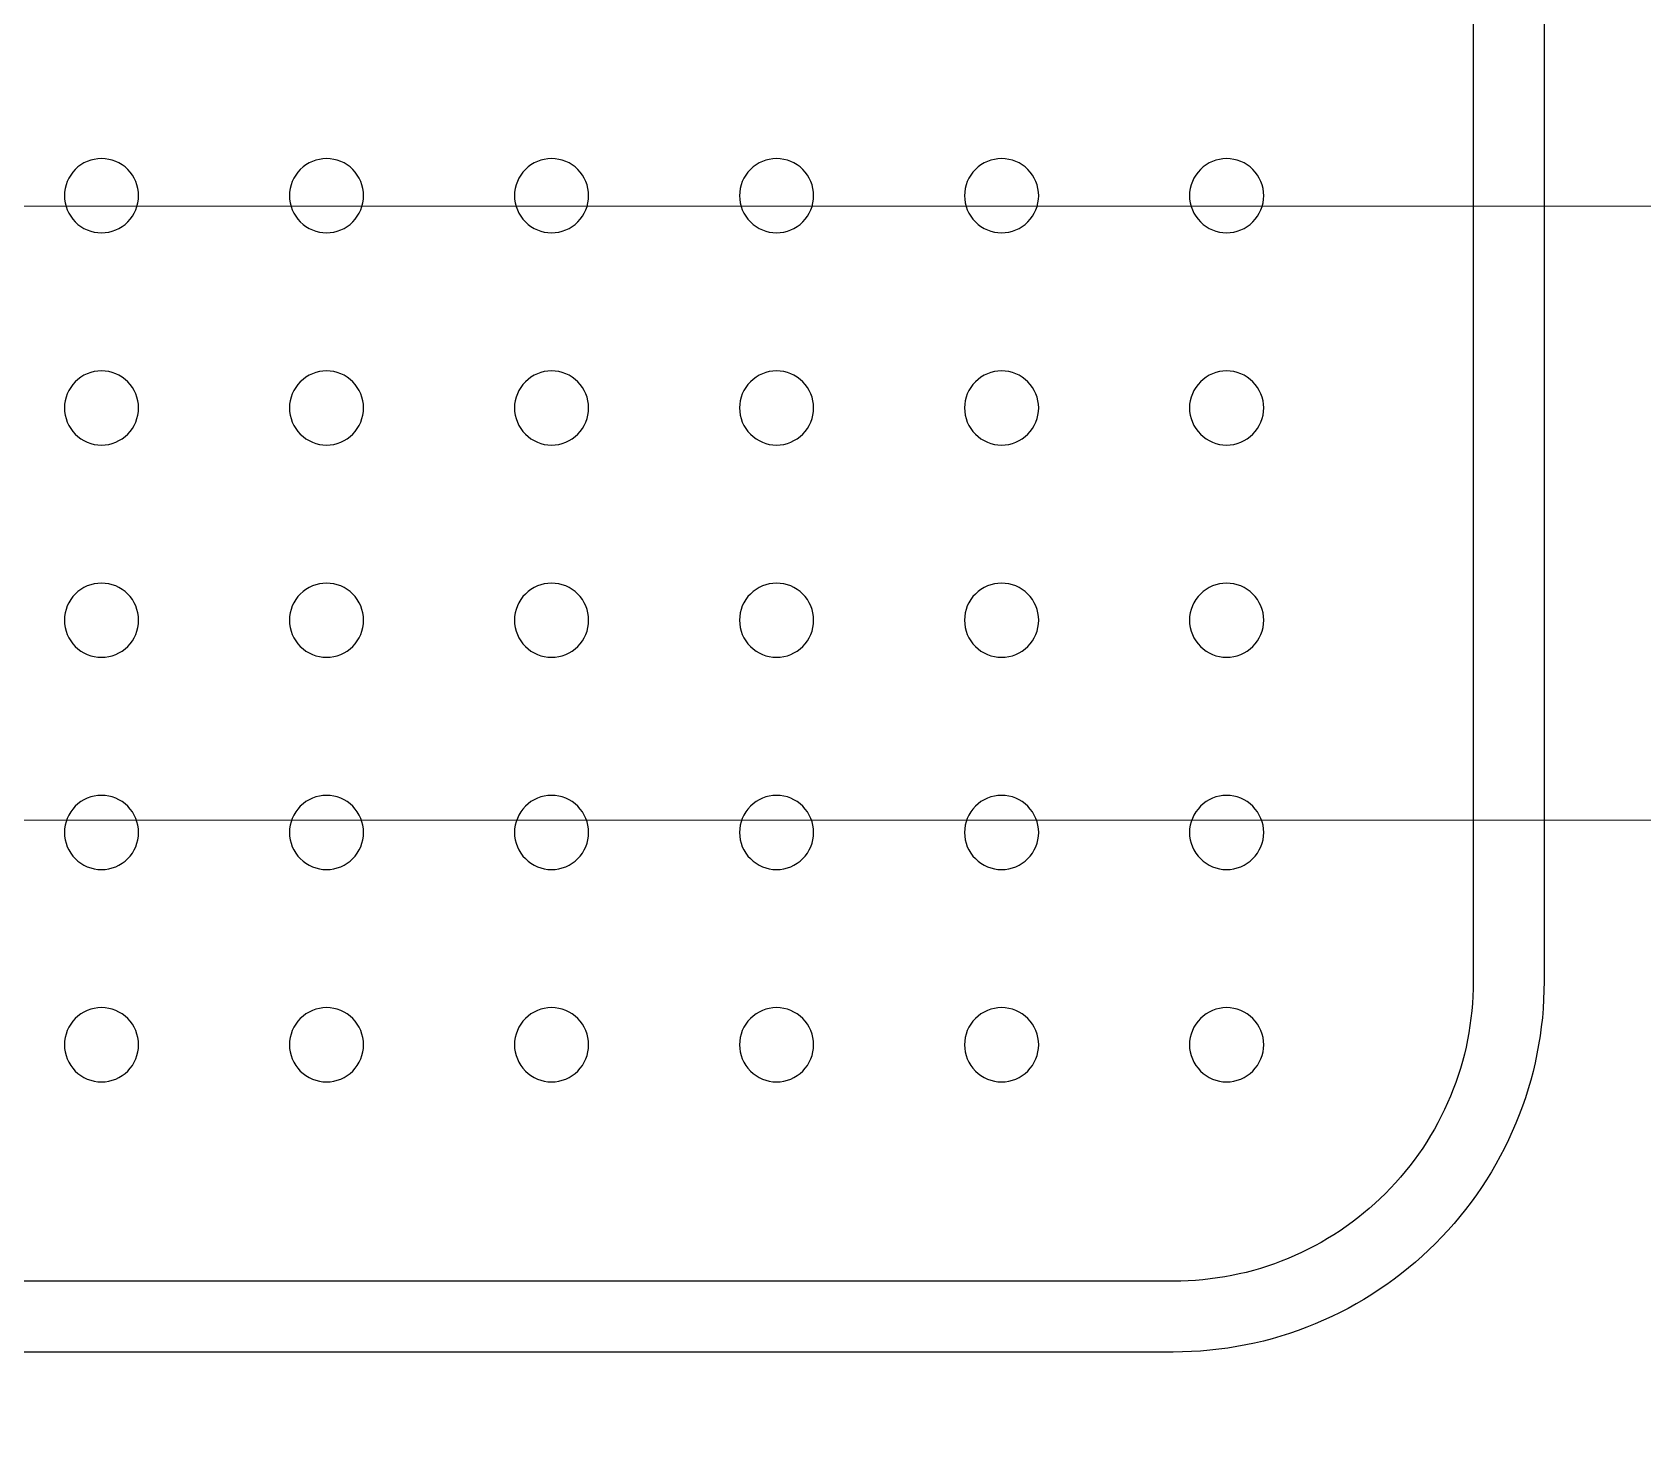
# Model space of a CAD drawing. Header units: millimetres. Extents: x -159872 to 386485, y -250577 to 158966.
# Drawn here: x 370581.6 to 370712.7, y 9947.6 to 10063.1 of the extents above; entities that cross this region are included whole.
import ezdxf

# ---------------------------------------------------------------- set-up
doc = ezdxf.new("R2010")
doc.units = ezdxf.units.MM
doc.layers.get('0').update_dxf_attribs({"lineweight": 25})
doc.layers.add('LDS-equipment-kitchen equipment', color=3, linetype='Continuous', lineweight=13)

# ---------------------------------------------------------------- blocks, each defined once
blk = doc.blocks.new('Group-324')
at = {"layer": 'LDS-equipment-kitchen equipment', "linetype": 'Continuous', "lineweight": 5, "extrusion": (0, 0, -1)}
blk.add_arc((-309675.71, 46653.2), 600.93, 192.83875, 259.24317, dxfattribs=at)
blk = doc.blocks.new('A$C41f9af21')
at = {"lineweight": 25, "transparency": 33554687}
for points in [[(483.2, 488.59, 0), (483.2, 395.22, 0)], [(488.96, 488.59, 0), (488.96, 395.22, 0)], [(458.78, 370.8, 0), (149.13, 370.8, 0)], [(458.78, 365.04, 0), (149.13, 365.04, 0)]]:
    blk.add_polyline3d(points, dxfattribs=at)
at = {"lineweight": 25}
for points in [[(368.51, 459.18, 0), (368.52, 458.89, 0), (368.57, 458.59, 0), (368.64, 458.31, 0), (368.74, 458.03, 0), (368.87, 457.76, 0), (369.02, 457.51, 0), (369.19, 457.27, 0), (369.39, 457.05, 0), (369.61, 456.85, 0), (369.85, 456.67, 0), (370.1, 456.52, 0), (370.37, 456.4, 0), (370.65, 456.3, 0), (370.94, 456.22, 0), (371.23, 456.18, 0), (371.53, 456.17, 0), (371.82, 456.18, 0), (372.12, 456.22, 0), (372.4, 456.3, 0), (372.68, 456.4, 0), (372.95, 456.52, 0), (373.2, 456.67, 0), (373.44, 456.85, 0), (373.66, 457.05, 0), (373.86, 457.27, 0), (374.04, 457.51, 0), (374.19, 457.76, 0), (374.31, 458.03, 0), (374.41, 458.31, 0), (374.49, 458.59, 0), (374.53, 458.89, 0), (374.54, 459.18, 0), (374.53, 459.48, 0), (374.49, 459.77, 0), (374.41, 460.06, 0), (374.31, 460.34, 0), (374.19, 460.61, 0), (374.04, 460.86, 0), (373.86, 461.1, 0), (373.66, 461.32, 0), (373.44, 461.52, 0), (373.2, 461.69, 0), (372.95, 461.85, 0), (372.68, 461.97, 0), (372.4, 462.07, 0), (372.12, 462.14, 0), (371.82, 462.19, 0), (371.53, 462.2, 0), (371.23, 462.19, 0), (370.94, 462.14, 0), (370.65, 462.07, 0), (370.37, 461.97, 0), (370.1, 461.85, 0), (369.85, 461.69, 0), (369.61, 461.52, 0), (369.39, 461.32, 0), (369.19, 461.1, 0), (369.02, 460.86, 0), (368.87, 460.61, 0), (368.74, 460.34, 0), (368.64, 460.06, 0), (368.57, 459.77, 0), (368.52, 459.48, 0), (368.51, 459.18, 0)], [(386.83, 459.18, 0), (386.84, 458.89, 0), (386.89, 458.59, 0), (386.96, 458.31, 0), (387.06, 458.03, 0), (387.18, 457.76, 0), (387.34, 457.51, 0), (387.51, 457.27, 0), (387.71, 457.05, 0), (387.93, 456.85, 0), (388.17, 456.67, 0), (388.42, 456.52, 0), (388.69, 456.4, 0), (388.97, 456.3, 0), (389.26, 456.22, 0), (389.55, 456.18, 0), (389.85, 456.17, 0), (390.14, 456.18, 0), (390.43, 456.22, 0), (390.72, 456.3, 0), (391, 456.4, 0), (391.27, 456.52, 0), (391.52, 456.67, 0), (391.76, 456.85, 0), (391.98, 457.05, 0), (392.18, 457.27, 0), (392.35, 457.51, 0), (392.51, 457.76, 0), (392.63, 458.03, 0), (392.73, 458.31, 0), (392.8, 458.59, 0), (392.85, 458.89, 0), (392.86, 459.18, 0), (392.85, 459.48, 0), (392.8, 459.77, 0), (392.73, 460.06, 0), (392.63, 460.34, 0), (392.51, 460.61, 0), (392.35, 460.86, 0), (392.18, 461.1, 0), (391.98, 461.32, 0), (391.76, 461.52, 0), (391.52, 461.69, 0), (391.27, 461.85, 0), (391, 461.97, 0), (390.72, 462.07, 0), (390.43, 462.14, 0), (390.14, 462.19, 0), (389.85, 462.2, 0), (389.55, 462.19, 0), (389.26, 462.14, 0), (388.97, 462.07, 0), (388.69, 461.97, 0), (388.42, 461.85, 0), (388.17, 461.69, 0), (387.93, 461.52, 0), (387.71, 461.32, 0), (387.51, 461.1, 0), (387.34, 460.86, 0), (387.18, 460.61, 0), (387.06, 460.34, 0), (386.96, 460.06, 0), (386.89, 459.77, 0), (386.84, 459.48, 0), (386.83, 459.18, 0)], [(405.15, 459.18, 0), (405.16, 458.89, 0), (405.2, 458.59, 0), (405.28, 458.31, 0), (405.38, 458.03, 0), (405.5, 457.76, 0), (405.65, 457.51, 0), (405.83, 457.27, 0), (406.03, 457.05, 0), (406.25, 456.85, 0), (406.49, 456.67, 0), (406.74, 456.52, 0), (407.01, 456.4, 0), (407.29, 456.3, 0), (407.57, 456.22, 0), (407.87, 456.18, 0), (408.16, 456.17, 0), (408.46, 456.18, 0), (408.75, 456.22, 0), (409.04, 456.3, 0), (409.32, 456.4, 0), (409.59, 456.52, 0), (409.84, 456.67, 0), (410.08, 456.85, 0), (410.3, 457.05, 0), (410.5, 457.27, 0), (410.67, 457.51, 0), (410.82, 457.76, 0), (410.95, 458.03, 0), (411.05, 458.31, 0), (411.12, 458.59, 0), (411.17, 458.89, 0), (411.18, 459.18, 0), (411.17, 459.48, 0), (411.12, 459.77, 0), (411.05, 460.06, 0), (410.95, 460.34, 0), (410.82, 460.61, 0), (410.67, 460.86, 0), (410.5, 461.1, 0), (410.3, 461.32, 0), (410.08, 461.52, 0), (409.84, 461.69, 0), (409.59, 461.85, 0), (409.32, 461.97, 0), (409.04, 462.07, 0), (408.75, 462.14, 0), (408.46, 462.19, 0), (408.16, 462.2, 0), (407.87, 462.19, 0), (407.57, 462.14, 0), (407.29, 462.07, 0), (407.01, 461.97, 0), (406.74, 461.85, 0), (406.49, 461.69, 0), (406.25, 461.52, 0), (406.03, 461.32, 0), (405.83, 461.1, 0), (405.65, 460.86, 0), (405.5, 460.61, 0), (405.38, 460.34, 0), (405.28, 460.06, 0), (405.2, 459.77, 0), (405.16, 459.48, 0), (405.15, 459.18, 0)], [(423.46, 459.18, 0), (423.48, 458.89, 0), (423.52, 458.59, 0), (423.59, 458.31, 0), (423.69, 458.03, 0), (423.82, 457.76, 0), (423.97, 457.51, 0), (424.15, 457.27, 0), (424.35, 457.05, 0), (424.57, 456.85, 0), (424.81, 456.67, 0), (425.06, 456.52, 0), (425.33, 456.4, 0), (425.61, 456.3, 0), (425.89, 456.22, 0), (426.19, 456.18, 0), (426.48, 456.17, 0), (426.78, 456.18, 0), (427.07, 456.22, 0), (427.36, 456.3, 0), (427.64, 456.4, 0), (427.9, 456.52, 0), (428.16, 456.67, 0), (428.4, 456.85, 0), (428.62, 457.05, 0), (428.81, 457.27, 0), (428.99, 457.51, 0), (429.14, 457.76, 0), (429.27, 458.03, 0), (429.37, 458.31, 0), (429.44, 458.59, 0), (429.48, 458.89, 0), (429.5, 459.18, 0), (429.48, 459.48, 0), (429.44, 459.77, 0), (429.37, 460.06, 0), (429.27, 460.34, 0), (429.14, 460.61, 0), (428.99, 460.86, 0), (428.81, 461.1, 0), (428.62, 461.32, 0), (428.4, 461.52, 0), (428.16, 461.69, 0), (427.9, 461.85, 0), (427.64, 461.97, 0), (427.36, 462.07, 0), (427.07, 462.14, 0), (426.78, 462.19, 0), (426.48, 462.2, 0), (426.19, 462.19, 0), (425.89, 462.14, 0), (425.61, 462.07, 0), (425.33, 461.97, 0), (425.06, 461.85, 0), (424.81, 461.69, 0), (424.57, 461.52, 0), (424.35, 461.32, 0), (424.15, 461.1, 0), (423.97, 460.86, 0), (423.82, 460.61, 0), (423.69, 460.34, 0), (423.59, 460.06, 0), (423.52, 459.77, 0), (423.48, 459.48, 0), (423.46, 459.18, 0)], [(441.78, 459.18, 0), (441.8, 458.89, 0), (441.84, 458.59, 0), (441.91, 458.31, 0), (442.01, 458.03, 0), (442.14, 457.76, 0), (442.29, 457.51, 0), (442.47, 457.27, 0), (442.67, 457.05, 0), (442.89, 456.85, 0), (443.12, 456.67, 0), (443.38, 456.52, 0), (443.64, 456.4, 0), (443.92, 456.3, 0), (444.21, 456.22, 0), (444.5, 456.18, 0), (444.8, 456.17, 0), (445.1, 456.18, 0), (445.39, 456.22, 0), (445.68, 456.3, 0), (445.95, 456.4, 0), (446.22, 456.52, 0), (446.48, 456.67, 0), (446.71, 456.85, 0), (446.93, 457.05, 0), (447.13, 457.27, 0), (447.31, 457.51, 0), (447.46, 457.76, 0), (447.59, 458.03, 0), (447.69, 458.31, 0), (447.76, 458.59, 0), (447.8, 458.89, 0), (447.82, 459.18, 0), (447.8, 459.48, 0), (447.76, 459.77, 0), (447.69, 460.06, 0), (447.59, 460.34, 0), (447.46, 460.61, 0), (447.31, 460.86, 0), (447.13, 461.1, 0), (446.93, 461.32, 0), (446.71, 461.52, 0), (446.48, 461.69, 0), (446.22, 461.85, 0), (445.95, 461.97, 0), (445.68, 462.07, 0), (445.39, 462.14, 0), (445.1, 462.19, 0), (444.8, 462.2, 0), (444.5, 462.19, 0), (444.21, 462.14, 0), (443.92, 462.07, 0), (443.64, 461.97, 0), (443.38, 461.85, 0), (443.12, 461.69, 0), (442.89, 461.52, 0), (442.67, 461.32, 0), (442.47, 461.1, 0), (442.29, 460.86, 0), (442.14, 460.61, 0), (442.01, 460.34, 0), (441.91, 460.06, 0), (441.84, 459.77, 0), (441.8, 459.48, 0), (441.78, 459.18, 0)], [(460.1, 459.18, 0), (460.11, 458.89, 0), (460.16, 458.59, 0), (460.23, 458.31, 0), (460.33, 458.03, 0), (460.46, 457.76, 0), (460.61, 457.51, 0), (460.79, 457.27, 0), (460.98, 457.05, 0), (461.2, 456.85, 0), (461.44, 456.67, 0), (461.7, 456.52, 0), (461.96, 456.4, 0), (462.24, 456.3, 0), (462.53, 456.22, 0), (462.82, 456.18, 0), (463.12, 456.17, 0), (463.41, 456.18, 0), (463.71, 456.22, 0), (463.99, 456.3, 0), (464.27, 456.4, 0), (464.54, 456.52, 0), (464.79, 456.67, 0), (465.03, 456.85, 0), (465.25, 457.05, 0), (465.45, 457.27, 0), (465.63, 457.51, 0), (465.78, 457.76, 0), (465.91, 458.03, 0), (466.01, 458.31, 0), (466.08, 458.59, 0), (466.12, 458.89, 0), (466.14, 459.18, 0), (466.12, 459.48, 0), (466.08, 459.77, 0), (466.01, 460.06, 0), (465.91, 460.34, 0), (465.78, 460.61, 0), (465.63, 460.86, 0), (465.45, 461.1, 0), (465.25, 461.32, 0), (465.03, 461.52, 0), (464.79, 461.69, 0), (464.54, 461.85, 0), (464.27, 461.97, 0), (463.99, 462.07, 0), (463.71, 462.14, 0), (463.41, 462.19, 0), (463.12, 462.2, 0), (462.82, 462.19, 0), (462.53, 462.14, 0), (462.24, 462.07, 0), (461.96, 461.97, 0), (461.7, 461.85, 0), (461.44, 461.69, 0), (461.2, 461.52, 0), (460.98, 461.32, 0), (460.79, 461.1, 0), (460.61, 460.86, 0), (460.46, 460.61, 0), (460.33, 460.34, 0), (460.23, 460.06, 0), (460.16, 459.77, 0), (460.11, 459.48, 0), (460.1, 459.18, 0)], [(368.51, 441.9, 0), (368.52, 441.61, 0), (368.57, 441.31, 0), (368.64, 441.03, 0), (368.74, 440.75, 0), (368.87, 440.48, 0), (369.02, 440.23, 0), (369.19, 439.99, 0), (369.39, 439.77, 0), (369.61, 439.57, 0), (369.85, 439.39, 0), (370.1, 439.24, 0), (370.37, 439.11, 0), (370.65, 439.01, 0), (370.94, 438.94, 0), (371.23, 438.9, 0), (371.53, 438.88, 0), (371.82, 438.9, 0), (372.12, 438.94, 0), (372.4, 439.01, 0), (372.68, 439.11, 0), (372.95, 439.24, 0), (373.2, 439.39, 0), (373.44, 439.57, 0), (373.66, 439.77, 0), (373.86, 439.99, 0), (374.04, 440.23, 0), (374.19, 440.48, 0), (374.31, 440.75, 0), (374.41, 441.03, 0), (374.49, 441.31, 0), (374.53, 441.61, 0), (374.54, 441.9, 0), (374.53, 442.2, 0), (374.49, 442.49, 0), (374.41, 442.78, 0), (374.31, 443.06, 0), (374.19, 443.32, 0), (374.04, 443.58, 0), (373.86, 443.82, 0), (373.66, 444.04, 0), (373.44, 444.23, 0), (373.2, 444.41, 0), (372.95, 444.56, 0), (372.68, 444.69, 0), (372.4, 444.79, 0), (372.12, 444.86, 0), (371.82, 444.91, 0), (371.53, 444.92, 0), (371.23, 444.91, 0), (370.94, 444.86, 0), (370.65, 444.79, 0), (370.37, 444.69, 0), (370.1, 444.56, 0), (369.85, 444.41, 0), (369.61, 444.23, 0), (369.39, 444.04, 0), (369.19, 443.82, 0), (369.02, 443.58, 0), (368.87, 443.32, 0), (368.74, 443.06, 0), (368.64, 442.78, 0), (368.57, 442.49, 0), (368.52, 442.2, 0), (368.51, 441.9, 0)], [(386.83, 441.9, 0), (386.84, 441.61, 0), (386.89, 441.31, 0), (386.96, 441.03, 0), (387.06, 440.75, 0), (387.18, 440.48, 0), (387.34, 440.23, 0), (387.51, 439.99, 0), (387.71, 439.77, 0), (387.93, 439.57, 0), (388.17, 439.39, 0), (388.42, 439.24, 0), (388.69, 439.11, 0), (388.97, 439.01, 0), (389.26, 438.94, 0), (389.55, 438.9, 0), (389.85, 438.88, 0), (390.14, 438.9, 0), (390.43, 438.94, 0), (390.72, 439.01, 0), (391, 439.11, 0), (391.27, 439.24, 0), (391.52, 439.39, 0), (391.76, 439.57, 0), (391.98, 439.77, 0), (392.18, 439.99, 0), (392.35, 440.23, 0), (392.51, 440.48, 0), (392.63, 440.75, 0), (392.73, 441.03, 0), (392.8, 441.31, 0), (392.85, 441.61, 0), (392.86, 441.9, 0), (392.85, 442.2, 0), (392.8, 442.49, 0), (392.73, 442.78, 0), (392.63, 443.06, 0), (392.51, 443.32, 0), (392.35, 443.58, 0), (392.18, 443.82, 0), (391.98, 444.04, 0), (391.76, 444.23, 0), (391.52, 444.41, 0), (391.27, 444.56, 0), (391, 444.69, 0), (390.72, 444.79, 0), (390.43, 444.86, 0), (390.14, 444.91, 0), (389.85, 444.92, 0), (389.55, 444.91, 0), (389.26, 444.86, 0), (388.97, 444.79, 0), (388.69, 444.69, 0), (388.42, 444.56, 0), (388.17, 444.41, 0), (387.93, 444.23, 0), (387.71, 444.04, 0), (387.51, 443.82, 0), (387.34, 443.58, 0), (387.18, 443.32, 0), (387.06, 443.06, 0), (386.96, 442.78, 0), (386.89, 442.49, 0), (386.84, 442.2, 0), (386.83, 441.9, 0)], [(405.15, 441.9, 0), (405.16, 441.61, 0), (405.2, 441.31, 0), (405.28, 441.03, 0), (405.38, 440.75, 0), (405.5, 440.48, 0), (405.65, 440.23, 0), (405.83, 439.99, 0), (406.03, 439.77, 0), (406.25, 439.57, 0), (406.49, 439.39, 0), (406.74, 439.24, 0), (407.01, 439.11, 0), (407.29, 439.01, 0), (407.57, 438.94, 0), (407.87, 438.9, 0), (408.16, 438.88, 0), (408.46, 438.9, 0), (408.75, 438.94, 0), (409.04, 439.01, 0), (409.32, 439.11, 0), (409.59, 439.24, 0), (409.84, 439.39, 0), (410.08, 439.57, 0), (410.3, 439.77, 0), (410.5, 439.99, 0), (410.67, 440.23, 0), (410.82, 440.48, 0), (410.95, 440.75, 0), (411.05, 441.03, 0), (411.12, 441.31, 0), (411.17, 441.61, 0), (411.18, 441.9, 0), (411.17, 442.2, 0), (411.12, 442.49, 0), (411.05, 442.78, 0), (410.95, 443.06, 0), (410.82, 443.32, 0), (410.67, 443.58, 0), (410.5, 443.82, 0), (410.3, 444.04, 0), (410.08, 444.23, 0), (409.84, 444.41, 0), (409.59, 444.56, 0), (409.32, 444.69, 0), (409.04, 444.79, 0), (408.75, 444.86, 0), (408.46, 444.91, 0), (408.16, 444.92, 0), (407.87, 444.91, 0), (407.57, 444.86, 0), (407.29, 444.79, 0), (407.01, 444.69, 0), (406.74, 444.56, 0), (406.49, 444.41, 0), (406.25, 444.23, 0), (406.03, 444.04, 0), (405.83, 443.82, 0), (405.65, 443.58, 0), (405.5, 443.32, 0), (405.38, 443.06, 0), (405.28, 442.78, 0), (405.2, 442.49, 0), (405.16, 442.2, 0), (405.15, 441.9, 0)], [(423.46, 441.9, 0), (423.48, 441.61, 0), (423.52, 441.31, 0), (423.59, 441.03, 0), (423.69, 440.75, 0), (423.82, 440.48, 0), (423.97, 440.23, 0), (424.15, 439.99, 0), (424.35, 439.77, 0), (424.57, 439.57, 0), (424.81, 439.39, 0), (425.06, 439.24, 0), (425.33, 439.11, 0), (425.61, 439.01, 0), (425.89, 438.94, 0), (426.19, 438.9, 0), (426.48, 438.88, 0), (426.78, 438.9, 0), (427.07, 438.94, 0), (427.36, 439.01, 0), (427.64, 439.11, 0), (427.9, 439.24, 0), (428.16, 439.39, 0), (428.4, 439.57, 0), (428.62, 439.77, 0), (428.81, 439.99, 0), (428.99, 440.23, 0), (429.14, 440.48, 0), (429.27, 440.75, 0), (429.37, 441.03, 0), (429.44, 441.31, 0), (429.48, 441.61, 0), (429.5, 441.9, 0), (429.48, 442.2, 0), (429.44, 442.49, 0), (429.37, 442.78, 0), (429.27, 443.06, 0), (429.14, 443.32, 0), (428.99, 443.58, 0), (428.81, 443.82, 0), (428.62, 444.04, 0), (428.4, 444.23, 0), (428.16, 444.41, 0), (427.9, 444.56, 0), (427.64, 444.69, 0), (427.36, 444.79, 0), (427.07, 444.86, 0), (426.78, 444.91, 0), (426.48, 444.92, 0), (426.19, 444.91, 0), (425.89, 444.86, 0), (425.61, 444.79, 0), (425.33, 444.69, 0), (425.06, 444.56, 0), (424.81, 444.41, 0), (424.57, 444.23, 0), (424.35, 444.04, 0), (424.15, 443.82, 0), (423.97, 443.58, 0), (423.82, 443.32, 0), (423.69, 443.06, 0), (423.59, 442.78, 0), (423.52, 442.49, 0), (423.48, 442.2, 0), (423.46, 441.9, 0)], [(441.78, 441.9, 0), (441.8, 441.61, 0), (441.84, 441.31, 0), (441.91, 441.03, 0), (442.01, 440.75, 0), (442.14, 440.48, 0), (442.29, 440.23, 0), (442.47, 439.99, 0), (442.67, 439.77, 0), (442.89, 439.57, 0), (443.12, 439.39, 0), (443.38, 439.24, 0), (443.64, 439.11, 0), (443.92, 439.01, 0), (444.21, 438.94, 0), (444.5, 438.9, 0), (444.8, 438.88, 0), (445.1, 438.9, 0), (445.39, 438.94, 0), (445.68, 439.01, 0), (445.95, 439.11, 0), (446.22, 439.24, 0), (446.48, 439.39, 0), (446.71, 439.57, 0), (446.93, 439.77, 0), (447.13, 439.99, 0), (447.31, 440.23, 0), (447.46, 440.48, 0), (447.59, 440.75, 0), (447.69, 441.03, 0), (447.76, 441.31, 0), (447.8, 441.61, 0), (447.82, 441.9, 0), (447.8, 442.2, 0), (447.76, 442.49, 0), (447.69, 442.78, 0), (447.59, 443.06, 0), (447.46, 443.32, 0), (447.31, 443.58, 0), (447.13, 443.82, 0), (446.93, 444.04, 0), (446.71, 444.23, 0), (446.48, 444.41, 0), (446.22, 444.56, 0), (445.95, 444.69, 0), (445.68, 444.79, 0), (445.39, 444.86, 0), (445.1, 444.91, 0), (444.8, 444.92, 0), (444.5, 444.91, 0), (444.21, 444.86, 0), (443.92, 444.79, 0), (443.64, 444.69, 0), (443.38, 444.56, 0), (443.12, 444.41, 0), (442.89, 444.23, 0), (442.67, 444.04, 0), (442.47, 443.82, 0), (442.29, 443.58, 0), (442.14, 443.32, 0), (442.01, 443.06, 0), (441.91, 442.78, 0), (441.84, 442.49, 0), (441.8, 442.2, 0), (441.78, 441.9, 0)], [(460.1, 441.9, 0), (460.11, 441.61, 0), (460.16, 441.31, 0), (460.23, 441.03, 0), (460.33, 440.75, 0), (460.46, 440.48, 0), (460.61, 440.23, 0), (460.79, 439.99, 0), (460.98, 439.77, 0), (461.2, 439.57, 0), (461.44, 439.39, 0), (461.7, 439.24, 0), (461.96, 439.11, 0), (462.24, 439.01, 0), (462.53, 438.94, 0), (462.82, 438.9, 0), (463.12, 438.88, 0), (463.41, 438.9, 0), (463.71, 438.94, 0), (463.99, 439.01, 0), (464.27, 439.11, 0), (464.54, 439.24, 0), (464.79, 439.39, 0), (465.03, 439.57, 0), (465.25, 439.77, 0), (465.45, 439.99, 0), (465.63, 440.23, 0), (465.78, 440.48, 0), (465.91, 440.75, 0), (466.01, 441.03, 0), (466.08, 441.31, 0), (466.12, 441.61, 0), (466.14, 441.9, 0), (466.12, 442.2, 0), (466.08, 442.49, 0), (466.01, 442.78, 0), (465.91, 443.06, 0), (465.78, 443.32, 0), (465.63, 443.58, 0), (465.45, 443.82, 0), (465.25, 444.04, 0), (465.03, 444.23, 0), (464.79, 444.41, 0), (464.54, 444.56, 0), (464.27, 444.69, 0), (463.99, 444.79, 0), (463.71, 444.86, 0), (463.41, 444.91, 0), (463.12, 444.92, 0), (462.82, 444.91, 0), (462.53, 444.86, 0), (462.24, 444.79, 0), (461.96, 444.69, 0), (461.7, 444.56, 0), (461.44, 444.41, 0), (461.2, 444.23, 0), (460.98, 444.04, 0), (460.79, 443.82, 0), (460.61, 443.58, 0), (460.46, 443.32, 0), (460.33, 443.06, 0), (460.23, 442.78, 0), (460.16, 442.49, 0), (460.11, 442.2, 0), (460.1, 441.9, 0)], [(368.51, 424.62, 0), (368.52, 424.32, 0), (368.57, 424.03, 0), (368.64, 423.74, 0), (368.74, 423.47, 0), (368.87, 423.2, 0), (369.02, 422.94, 0), (369.19, 422.71, 0), (369.39, 422.49, 0), (369.61, 422.29, 0), (369.85, 422.11, 0), (370.1, 421.96, 0), (370.37, 421.83, 0), (370.65, 421.73, 0), (370.94, 421.66, 0), (371.23, 421.62, 0), (371.53, 421.6, 0), (371.82, 421.62, 0), (372.12, 421.66, 0), (372.4, 421.73, 0), (372.68, 421.83, 0), (372.95, 421.96, 0), (373.2, 422.11, 0), (373.44, 422.29, 0), (373.66, 422.49, 0), (373.86, 422.71, 0), (374.04, 422.94, 0), (374.19, 423.2, 0), (374.31, 423.47, 0), (374.41, 423.74, 0), (374.49, 424.03, 0), (374.53, 424.32, 0), (374.54, 424.62, 0), (374.53, 424.92, 0), (374.49, 425.21, 0), (374.41, 425.5, 0), (374.31, 425.78, 0), (374.19, 426.04, 0), (374.04, 426.3, 0), (373.86, 426.54, 0), (373.66, 426.75, 0), (373.44, 426.95, 0), (373.2, 427.13, 0), (372.95, 427.28, 0), (372.68, 427.41, 0), (372.4, 427.51, 0), (372.12, 427.58, 0), (371.82, 427.62, 0), (371.53, 427.64, 0), (371.23, 427.62, 0), (370.94, 427.58, 0), (370.65, 427.51, 0), (370.37, 427.41, 0), (370.1, 427.28, 0), (369.85, 427.13, 0), (369.61, 426.95, 0), (369.39, 426.75, 0), (369.19, 426.54, 0), (369.02, 426.3, 0), (368.87, 426.04, 0), (368.74, 425.78, 0), (368.64, 425.5, 0), (368.57, 425.21, 0), (368.52, 424.92, 0), (368.51, 424.62, 0)], [(386.83, 424.62, 0), (386.84, 424.32, 0), (386.89, 424.03, 0), (386.96, 423.74, 0), (387.06, 423.47, 0), (387.18, 423.2, 0), (387.34, 422.94, 0), (387.51, 422.71, 0), (387.71, 422.49, 0), (387.93, 422.29, 0), (388.17, 422.11, 0), (388.42, 421.96, 0), (388.69, 421.83, 0), (388.97, 421.73, 0), (389.26, 421.66, 0), (389.55, 421.62, 0), (389.85, 421.6, 0), (390.14, 421.62, 0), (390.43, 421.66, 0), (390.72, 421.73, 0), (391, 421.83, 0), (391.27, 421.96, 0), (391.52, 422.11, 0), (391.76, 422.29, 0), (391.98, 422.49, 0), (392.18, 422.71, 0), (392.35, 422.94, 0), (392.51, 423.2, 0), (392.63, 423.47, 0), (392.73, 423.74, 0), (392.8, 424.03, 0), (392.85, 424.32, 0), (392.86, 424.62, 0), (392.85, 424.92, 0), (392.8, 425.21, 0), (392.73, 425.5, 0), (392.63, 425.78, 0), (392.51, 426.04, 0), (392.35, 426.3, 0), (392.18, 426.54, 0), (391.98, 426.75, 0), (391.76, 426.95, 0), (391.52, 427.13, 0), (391.27, 427.28, 0), (391, 427.41, 0), (390.72, 427.51, 0), (390.43, 427.58, 0), (390.14, 427.62, 0), (389.85, 427.64, 0), (389.55, 427.62, 0), (389.26, 427.58, 0), (388.97, 427.51, 0), (388.69, 427.41, 0), (388.42, 427.28, 0), (388.17, 427.13, 0), (387.93, 426.95, 0), (387.71, 426.75, 0), (387.51, 426.54, 0), (387.34, 426.3, 0), (387.18, 426.04, 0), (387.06, 425.78, 0), (386.96, 425.5, 0), (386.89, 425.21, 0), (386.84, 424.92, 0), (386.83, 424.62, 0)], [(405.15, 424.62, 0), (405.16, 424.32, 0), (405.2, 424.03, 0), (405.28, 423.74, 0), (405.38, 423.47, 0), (405.5, 423.2, 0), (405.65, 422.94, 0), (405.83, 422.71, 0), (406.03, 422.49, 0), (406.25, 422.29, 0), (406.49, 422.11, 0), (406.74, 421.96, 0), (407.01, 421.83, 0), (407.29, 421.73, 0), (407.57, 421.66, 0), (407.87, 421.62, 0), (408.16, 421.6, 0), (408.46, 421.62, 0), (408.75, 421.66, 0), (409.04, 421.73, 0), (409.32, 421.83, 0), (409.59, 421.96, 0), (409.84, 422.11, 0), (410.08, 422.29, 0), (410.3, 422.49, 0), (410.5, 422.71, 0), (410.67, 422.94, 0), (410.82, 423.2, 0), (410.95, 423.47, 0), (411.05, 423.74, 0), (411.12, 424.03, 0), (411.17, 424.32, 0), (411.18, 424.62, 0), (411.17, 424.92, 0), (411.12, 425.21, 0), (411.05, 425.5, 0), (410.95, 425.78, 0), (410.82, 426.04, 0), (410.67, 426.3, 0), (410.5, 426.54, 0), (410.3, 426.75, 0), (410.08, 426.95, 0), (409.84, 427.13, 0), (409.59, 427.28, 0), (409.32, 427.41, 0), (409.04, 427.51, 0), (408.75, 427.58, 0), (408.46, 427.62, 0), (408.16, 427.64, 0), (407.87, 427.62, 0), (407.57, 427.58, 0), (407.29, 427.51, 0), (407.01, 427.41, 0), (406.74, 427.28, 0), (406.49, 427.13, 0), (406.25, 426.95, 0), (406.03, 426.75, 0), (405.83, 426.54, 0), (405.65, 426.3, 0), (405.5, 426.04, 0), (405.38, 425.78, 0), (405.28, 425.5, 0), (405.2, 425.21, 0), (405.16, 424.92, 0), (405.15, 424.62, 0)], [(423.46, 424.62, 0), (423.48, 424.32, 0), (423.52, 424.03, 0), (423.59, 423.74, 0), (423.69, 423.47, 0), (423.82, 423.2, 0), (423.97, 422.94, 0), (424.15, 422.71, 0), (424.35, 422.49, 0), (424.57, 422.29, 0), (424.81, 422.11, 0), (425.06, 421.96, 0), (425.33, 421.83, 0), (425.61, 421.73, 0), (425.89, 421.66, 0), (426.19, 421.62, 0), (426.48, 421.6, 0), (426.78, 421.62, 0), (427.07, 421.66, 0), (427.36, 421.73, 0), (427.64, 421.83, 0), (427.9, 421.96, 0), (428.16, 422.11, 0), (428.4, 422.29, 0), (428.62, 422.49, 0), (428.81, 422.71, 0), (428.99, 422.94, 0), (429.14, 423.2, 0), (429.27, 423.47, 0), (429.37, 423.74, 0), (429.44, 424.03, 0), (429.48, 424.32, 0), (429.5, 424.62, 0), (429.48, 424.92, 0), (429.44, 425.21, 0), (429.37, 425.5, 0), (429.27, 425.78, 0), (429.14, 426.04, 0), (428.99, 426.3, 0), (428.81, 426.54, 0), (428.62, 426.75, 0), (428.4, 426.95, 0), (428.16, 427.13, 0), (427.9, 427.28, 0), (427.64, 427.41, 0), (427.36, 427.51, 0), (427.07, 427.58, 0), (426.78, 427.62, 0), (426.48, 427.64, 0), (426.19, 427.62, 0), (425.89, 427.58, 0), (425.61, 427.51, 0), (425.33, 427.41, 0), (425.06, 427.28, 0), (424.81, 427.13, 0), (424.57, 426.95, 0), (424.35, 426.75, 0), (424.15, 426.54, 0), (423.97, 426.3, 0), (423.82, 426.04, 0), (423.69, 425.78, 0), (423.59, 425.5, 0), (423.52, 425.21, 0), (423.48, 424.92, 0), (423.46, 424.62, 0)], [(441.78, 424.62, 0), (441.8, 424.32, 0), (441.84, 424.03, 0), (441.91, 423.74, 0), (442.01, 423.47, 0), (442.14, 423.2, 0), (442.29, 422.94, 0), (442.47, 422.71, 0), (442.67, 422.49, 0), (442.89, 422.29, 0), (443.12, 422.11, 0), (443.38, 421.96, 0), (443.64, 421.83, 0), (443.92, 421.73, 0), (444.21, 421.66, 0), (444.5, 421.62, 0), (444.8, 421.6, 0), (445.1, 421.62, 0), (445.39, 421.66, 0), (445.68, 421.73, 0), (445.95, 421.83, 0), (446.22, 421.96, 0), (446.48, 422.11, 0), (446.71, 422.29, 0), (446.93, 422.49, 0), (447.13, 422.71, 0), (447.31, 422.94, 0), (447.46, 423.2, 0), (447.59, 423.47, 0), (447.69, 423.74, 0), (447.76, 424.03, 0), (447.8, 424.32, 0), (447.82, 424.62, 0), (447.8, 424.92, 0), (447.76, 425.21, 0), (447.69, 425.5, 0), (447.59, 425.78, 0), (447.46, 426.04, 0), (447.31, 426.3, 0), (447.13, 426.54, 0), (446.93, 426.75, 0), (446.71, 426.95, 0), (446.48, 427.13, 0), (446.22, 427.28, 0), (445.95, 427.41, 0), (445.68, 427.51, 0), (445.39, 427.58, 0), (445.1, 427.62, 0), (444.8, 427.64, 0), (444.5, 427.62, 0), (444.21, 427.58, 0), (443.92, 427.51, 0), (443.64, 427.41, 0), (443.38, 427.28, 0), (443.12, 427.13, 0), (442.89, 426.95, 0), (442.67, 426.75, 0), (442.47, 426.54, 0), (442.29, 426.3, 0), (442.14, 426.04, 0), (442.01, 425.78, 0), (441.91, 425.5, 0), (441.84, 425.21, 0), (441.8, 424.92, 0), (441.78, 424.62, 0)], [(460.1, 424.62, 0), (460.11, 424.32, 0), (460.16, 424.03, 0), (460.23, 423.74, 0), (460.33, 423.47, 0), (460.46, 423.2, 0), (460.61, 422.94, 0), (460.79, 422.71, 0), (460.98, 422.49, 0), (461.2, 422.29, 0), (461.44, 422.11, 0), (461.7, 421.96, 0), (461.96, 421.83, 0), (462.24, 421.73, 0), (462.53, 421.66, 0), (462.82, 421.62, 0), (463.12, 421.6, 0), (463.41, 421.62, 0), (463.71, 421.66, 0), (463.99, 421.73, 0), (464.27, 421.83, 0), (464.54, 421.96, 0), (464.79, 422.11, 0), (465.03, 422.29, 0), (465.25, 422.49, 0), (465.45, 422.71, 0), (465.63, 422.94, 0), (465.78, 423.2, 0), (465.91, 423.47, 0), (466.01, 423.74, 0), (466.08, 424.03, 0), (466.12, 424.32, 0), (466.14, 424.62, 0), (466.12, 424.92, 0), (466.08, 425.21, 0), (466.01, 425.5, 0), (465.91, 425.78, 0), (465.78, 426.04, 0), (465.63, 426.3, 0), (465.45, 426.54, 0), (465.25, 426.75, 0), (465.03, 426.95, 0), (464.79, 427.13, 0), (464.54, 427.28, 0), (464.27, 427.41, 0), (463.99, 427.51, 0), (463.71, 427.58, 0), (463.41, 427.62, 0), (463.12, 427.64, 0), (462.82, 427.62, 0), (462.53, 427.58, 0), (462.24, 427.51, 0), (461.96, 427.41, 0), (461.7, 427.28, 0), (461.44, 427.13, 0), (461.2, 426.95, 0), (460.98, 426.75, 0), (460.79, 426.54, 0), (460.61, 426.3, 0), (460.46, 426.04, 0), (460.33, 425.78, 0), (460.23, 425.5, 0), (460.16, 425.21, 0), (460.11, 424.92, 0), (460.1, 424.62, 0)], [(368.51, 407.34, 0), (368.52, 407.04, 0), (368.57, 406.75, 0), (368.64, 406.46, 0), (368.74, 406.18, 0), (368.87, 405.92, 0), (369.02, 405.66, 0), (369.19, 405.42, 0), (369.39, 405.21, 0), (369.61, 405.01, 0), (369.85, 404.83, 0), (370.1, 404.68, 0), (370.37, 404.55, 0), (370.65, 404.45, 0), (370.94, 404.38, 0), (371.23, 404.34, 0), (371.53, 404.32, 0), (371.82, 404.34, 0), (372.12, 404.38, 0), (372.4, 404.45, 0), (372.68, 404.55, 0), (372.95, 404.68, 0), (373.2, 404.83, 0), (373.44, 405.01, 0), (373.66, 405.21, 0), (373.86, 405.42, 0), (374.04, 405.66, 0), (374.19, 405.92, 0), (374.31, 406.18, 0), (374.41, 406.46, 0), (374.49, 406.75, 0), (374.53, 407.04, 0), (374.54, 407.34, 0), (374.53, 407.64, 0), (374.49, 407.93, 0), (374.41, 408.22, 0), (374.31, 408.49, 0), (374.19, 408.76, 0), (374.04, 409.02, 0), (373.86, 409.25, 0), (373.66, 409.47, 0), (373.44, 409.67, 0), (373.2, 409.85, 0), (372.95, 410, 0), (372.68, 410.13, 0), (372.4, 410.23, 0), (372.12, 410.3, 0), (371.82, 410.34, 0), (371.53, 410.36, 0), (371.23, 410.34, 0), (370.94, 410.3, 0), (370.65, 410.23, 0), (370.37, 410.13, 0), (370.1, 410, 0), (369.85, 409.85, 0), (369.61, 409.67, 0), (369.39, 409.47, 0), (369.19, 409.25, 0), (369.02, 409.02, 0), (368.87, 408.76, 0), (368.74, 408.49, 0), (368.64, 408.22, 0), (368.57, 407.93, 0), (368.52, 407.64, 0), (368.51, 407.34, 0)], [(386.83, 407.34, 0), (386.84, 407.04, 0), (386.89, 406.75, 0), (386.96, 406.46, 0), (387.06, 406.18, 0), (387.18, 405.92, 0), (387.34, 405.66, 0), (387.51, 405.42, 0), (387.71, 405.21, 0), (387.93, 405.01, 0), (388.17, 404.83, 0), (388.42, 404.68, 0), (388.69, 404.55, 0), (388.97, 404.45, 0), (389.26, 404.38, 0), (389.55, 404.34, 0), (389.85, 404.32, 0), (390.14, 404.34, 0), (390.43, 404.38, 0), (390.72, 404.45, 0), (391, 404.55, 0), (391.27, 404.68, 0), (391.52, 404.83, 0), (391.76, 405.01, 0), (391.98, 405.21, 0), (392.18, 405.42, 0), (392.35, 405.66, 0), (392.51, 405.92, 0), (392.63, 406.18, 0), (392.73, 406.46, 0), (392.8, 406.75, 0), (392.85, 407.04, 0), (392.86, 407.34, 0), (392.85, 407.64, 0), (392.8, 407.93, 0), (392.73, 408.22, 0), (392.63, 408.49, 0), (392.51, 408.76, 0), (392.35, 409.02, 0), (392.18, 409.25, 0), (391.98, 409.47, 0), (391.76, 409.67, 0), (391.52, 409.85, 0), (391.27, 410, 0), (391, 410.13, 0), (390.72, 410.23, 0), (390.43, 410.3, 0), (390.14, 410.34, 0), (389.85, 410.36, 0), (389.55, 410.34, 0), (389.26, 410.3, 0), (388.97, 410.23, 0), (388.69, 410.13, 0), (388.42, 410, 0), (388.17, 409.85, 0), (387.93, 409.67, 0), (387.71, 409.47, 0), (387.51, 409.25, 0), (387.34, 409.02, 0), (387.18, 408.76, 0), (387.06, 408.49, 0), (386.96, 408.22, 0), (386.89, 407.93, 0), (386.84, 407.64, 0), (386.83, 407.34, 0)], [(405.15, 407.34, 0), (405.16, 407.04, 0), (405.2, 406.75, 0), (405.28, 406.46, 0), (405.38, 406.18, 0), (405.5, 405.92, 0), (405.65, 405.66, 0), (405.83, 405.42, 0), (406.03, 405.21, 0), (406.25, 405.01, 0), (406.49, 404.83, 0), (406.74, 404.68, 0), (407.01, 404.55, 0), (407.29, 404.45, 0), (407.57, 404.38, 0), (407.87, 404.34, 0), (408.16, 404.32, 0), (408.46, 404.34, 0), (408.75, 404.38, 0), (409.04, 404.45, 0), (409.32, 404.55, 0), (409.59, 404.68, 0), (409.84, 404.83, 0), (410.08, 405.01, 0), (410.3, 405.21, 0), (410.5, 405.42, 0), (410.67, 405.66, 0), (410.82, 405.92, 0), (410.95, 406.18, 0), (411.05, 406.46, 0), (411.12, 406.75, 0), (411.17, 407.04, 0), (411.18, 407.34, 0), (411.17, 407.64, 0), (411.12, 407.93, 0), (411.05, 408.22, 0), (410.95, 408.49, 0), (410.82, 408.76, 0), (410.67, 409.02, 0), (410.5, 409.25, 0), (410.3, 409.47, 0), (410.08, 409.67, 0), (409.84, 409.85, 0), (409.59, 410, 0), (409.32, 410.13, 0), (409.04, 410.23, 0), (408.75, 410.3, 0), (408.46, 410.34, 0), (408.16, 410.36, 0), (407.87, 410.34, 0), (407.57, 410.3, 0), (407.29, 410.23, 0), (407.01, 410.13, 0), (406.74, 410, 0), (406.49, 409.85, 0), (406.25, 409.67, 0), (406.03, 409.47, 0), (405.83, 409.25, 0), (405.65, 409.02, 0), (405.5, 408.76, 0), (405.38, 408.49, 0), (405.28, 408.22, 0), (405.2, 407.93, 0), (405.16, 407.64, 0), (405.15, 407.34, 0)], [(423.46, 407.34, 0), (423.48, 407.04, 0), (423.52, 406.75, 0), (423.59, 406.46, 0), (423.69, 406.18, 0), (423.82, 405.92, 0), (423.97, 405.66, 0), (424.15, 405.42, 0), (424.35, 405.21, 0), (424.57, 405.01, 0), (424.81, 404.83, 0), (425.06, 404.68, 0), (425.33, 404.55, 0), (425.61, 404.45, 0), (425.89, 404.38, 0), (426.19, 404.34, 0), (426.48, 404.32, 0), (426.78, 404.34, 0), (427.07, 404.38, 0), (427.36, 404.45, 0), (427.64, 404.55, 0), (427.9, 404.68, 0), (428.16, 404.83, 0), (428.4, 405.01, 0), (428.62, 405.21, 0), (428.81, 405.42, 0), (428.99, 405.66, 0), (429.14, 405.92, 0), (429.27, 406.18, 0), (429.37, 406.46, 0), (429.44, 406.75, 0), (429.48, 407.04, 0), (429.5, 407.34, 0), (429.48, 407.64, 0), (429.44, 407.93, 0), (429.37, 408.22, 0), (429.27, 408.49, 0), (429.14, 408.76, 0), (428.99, 409.02, 0), (428.81, 409.25, 0), (428.62, 409.47, 0), (428.4, 409.67, 0), (428.16, 409.85, 0), (427.9, 410, 0), (427.64, 410.13, 0), (427.36, 410.23, 0), (427.07, 410.3, 0), (426.78, 410.34, 0), (426.48, 410.36, 0), (426.19, 410.34, 0), (425.89, 410.3, 0), (425.61, 410.23, 0), (425.33, 410.13, 0), (425.06, 410, 0), (424.81, 409.85, 0), (424.57, 409.67, 0), (424.35, 409.47, 0), (424.15, 409.25, 0), (423.97, 409.02, 0), (423.82, 408.76, 0), (423.69, 408.49, 0), (423.59, 408.22, 0), (423.52, 407.93, 0), (423.48, 407.64, 0), (423.46, 407.34, 0)], [(441.78, 407.34, 0), (441.8, 407.04, 0), (441.84, 406.75, 0), (441.91, 406.46, 0), (442.01, 406.18, 0), (442.14, 405.92, 0), (442.29, 405.66, 0), (442.47, 405.42, 0), (442.67, 405.21, 0), (442.89, 405.01, 0), (443.12, 404.83, 0), (443.38, 404.68, 0), (443.64, 404.55, 0), (443.92, 404.45, 0), (444.21, 404.38, 0), (444.5, 404.34, 0), (444.8, 404.32, 0), (445.1, 404.34, 0), (445.39, 404.38, 0), (445.68, 404.45, 0), (445.95, 404.55, 0), (446.22, 404.68, 0), (446.48, 404.83, 0), (446.71, 405.01, 0), (446.93, 405.21, 0), (447.13, 405.42, 0), (447.31, 405.66, 0), (447.46, 405.92, 0), (447.59, 406.18, 0), (447.69, 406.46, 0), (447.76, 406.75, 0), (447.8, 407.04, 0), (447.82, 407.34, 0), (447.8, 407.64, 0), (447.76, 407.93, 0), (447.69, 408.22, 0), (447.59, 408.49, 0), (447.46, 408.76, 0), (447.31, 409.02, 0), (447.13, 409.25, 0), (446.93, 409.47, 0), (446.71, 409.67, 0), (446.48, 409.85, 0), (446.22, 410, 0), (445.95, 410.13, 0), (445.68, 410.23, 0), (445.39, 410.3, 0), (445.1, 410.34, 0), (444.8, 410.36, 0), (444.5, 410.34, 0), (444.21, 410.3, 0), (443.92, 410.23, 0), (443.64, 410.13, 0), (443.38, 410, 0), (443.12, 409.85, 0), (442.89, 409.67, 0), (442.67, 409.47, 0), (442.47, 409.25, 0), (442.29, 409.02, 0), (442.14, 408.76, 0), (442.01, 408.49, 0), (441.91, 408.22, 0), (441.84, 407.93, 0), (441.8, 407.64, 0), (441.78, 407.34, 0)], [(460.1, 407.34, 0), (460.11, 407.04, 0), (460.16, 406.75, 0), (460.23, 406.46, 0), (460.33, 406.18, 0), (460.46, 405.92, 0), (460.61, 405.66, 0), (460.79, 405.42, 0), (460.98, 405.21, 0), (461.2, 405.01, 0), (461.44, 404.83, 0), (461.7, 404.68, 0), (461.96, 404.55, 0), (462.24, 404.45, 0), (462.53, 404.38, 0), (462.82, 404.34, 0), (463.12, 404.32, 0), (463.41, 404.34, 0), (463.71, 404.38, 0), (463.99, 404.45, 0), (464.27, 404.55, 0), (464.54, 404.68, 0), (464.79, 404.83, 0), (465.03, 405.01, 0), (465.25, 405.21, 0), (465.45, 405.42, 0), (465.63, 405.66, 0), (465.78, 405.92, 0), (465.91, 406.18, 0), (466.01, 406.46, 0), (466.08, 406.75, 0), (466.12, 407.04, 0), (466.14, 407.34, 0), (466.12, 407.64, 0), (466.08, 407.93, 0), (466.01, 408.22, 0), (465.91, 408.49, 0), (465.78, 408.76, 0), (465.63, 409.02, 0), (465.45, 409.25, 0), (465.25, 409.47, 0), (465.03, 409.67, 0), (464.79, 409.85, 0), (464.54, 410, 0), (464.27, 410.13, 0), (463.99, 410.23, 0), (463.71, 410.3, 0), (463.41, 410.34, 0), (463.12, 410.36, 0), (462.82, 410.34, 0), (462.53, 410.3, 0), (462.24, 410.23, 0), (461.96, 410.13, 0), (461.7, 410, 0), (461.44, 409.85, 0), (461.2, 409.67, 0), (460.98, 409.47, 0), (460.79, 409.25, 0), (460.61, 409.02, 0), (460.46, 408.76, 0), (460.33, 408.49, 0), (460.23, 408.22, 0), (460.16, 407.93, 0), (460.11, 407.64, 0), (460.1, 407.34, 0)], [(488.96, 395.22, 0), (488.95, 394.48, 0), (488.92, 393.74, 0), (488.88, 393, 0), (488.82, 392.26, 0), (488.73, 391.52, 0), (488.63, 390.79, 0), (488.52, 390.06, 0), (488.38, 389.33, 0), (488.23, 388.6, 0), (488.06, 387.88, 0), (487.87, 387.17, 0), (487.66, 386.46, 0), (487.44, 385.75, 0), (487.2, 385.05, 0), (486.94, 384.36, 0), (486.66, 383.67, 0), (486.37, 382.99, 0), (486.06, 382.31, 0), (485.74, 381.65, 0), (485.4, 380.99, 0), (485.04, 380.34, 0), (484.67, 379.7, 0), (484.28, 379.07, 0), (483.88, 378.45, 0), (483.46, 377.84, 0), (483.02, 377.24, 0), (482.57, 376.65, 0), (482.11, 376.07, 0), (481.63, 375.51, 0), (481.14, 374.95, 0), (480.64, 374.41, 0), (480.12, 373.88, 0), (479.59, 373.36, 0), (479.05, 372.86, 0), (478.49, 372.37, 0), (477.93, 371.89, 0), (477.35, 371.43, 0), (476.76, 370.98, 0), (476.16, 370.54, 0), (475.55, 370.13, 0), (474.93, 369.72, 0), (474.3, 369.33, 0), (473.66, 368.96, 0), (473.01, 368.6, 0), (472.35, 368.26, 0), (471.69, 367.94, 0), (471.01, 367.63, 0), (470.33, 367.34, 0), (469.64, 367.06, 0), (468.95, 366.8, 0), (468.25, 366.56, 0), (467.54, 366.34, 0), (466.83, 366.13, 0), (466.12, 365.94, 0), (465.4, 365.77, 0), (464.67, 365.62, 0), (463.94, 365.48, 0), (463.21, 365.37, 0), (462.48, 365.27, 0), (461.74, 365.19, 0), (461, 365.12, 0), (460.27, 365.08, 0), (459.53, 365.05, 0), (458.78, 365.04, 0)], [(483.2, 395.22, 0), (483.19, 394.62, 0), (483.17, 394.02, 0), (483.13, 393.42, 0), (483.08, 392.82, 0), (483.01, 392.23, 0), (482.93, 391.63, 0), (482.84, 391.04, 0), (482.73, 390.45, 0), (482.61, 389.87, 0), (482.47, 389.28, 0), (482.31, 388.7, 0), (482.15, 388.13, 0), (481.97, 387.56, 0), (481.77, 386.99, 0), (481.56, 386.43, 0), (481.34, 385.87, 0), (481.1, 385.32, 0), (480.85, 384.78, 0), (480.59, 384.24, 0), (480.32, 383.71, 0), (480.03, 383.18, 0), (479.72, 382.67, 0), (479.41, 382.16, 0), (479.08, 381.65, 0), (478.74, 381.16, 0), (478.39, 380.67, 0), (478.03, 380.2, 0), (477.66, 379.73, 0), (477.27, 379.27, 0), (476.87, 378.82, 0), (476.47, 378.38, 0), (476.05, 377.95, 0), (475.62, 377.53, 0), (475.18, 377.13, 0), (474.73, 376.73, 0), (474.27, 376.34, 0), (473.8, 375.97, 0), (473.33, 375.61, 0), (472.84, 375.26, 0), (472.35, 374.92, 0), (471.85, 374.59, 0), (471.34, 374.28, 0), (470.82, 373.97, 0), (470.29, 373.69, 0), (469.76, 373.41, 0), (469.22, 373.15, 0), (468.68, 372.9, 0), (468.13, 372.66, 0), (467.57, 372.44, 0), (467.01, 372.23, 0), (466.44, 372.03, 0), (465.87, 371.85, 0), (465.3, 371.69, 0), (464.72, 371.53, 0), (464.13, 371.4, 0), (463.55, 371.27, 0), (462.96, 371.16, 0), (462.37, 371.07, 0), (461.77, 370.99, 0), (461.18, 370.92, 0), (460.58, 370.87, 0), (459.98, 370.83, 0), (459.38, 370.81, 0), (458.78, 370.8, 0)], [(368.51, 390.06, 0), (368.52, 389.76, 0), (368.57, 389.47, 0), (368.64, 389.18, 0), (368.74, 388.9, 0), (368.87, 388.64, 0), (369.02, 388.38, 0), (369.19, 388.14, 0), (369.39, 387.92, 0), (369.61, 387.73, 0), (369.85, 387.55, 0), (370.1, 387.4, 0), (370.37, 387.27, 0), (370.65, 387.17, 0), (370.94, 387.1, 0), (371.23, 387.05, 0), (371.53, 387.04, 0), (371.82, 387.05, 0), (372.12, 387.1, 0), (372.4, 387.17, 0), (372.68, 387.27, 0), (372.95, 387.4, 0), (373.2, 387.55, 0), (373.44, 387.73, 0), (373.66, 387.92, 0), (373.86, 388.14, 0), (374.04, 388.38, 0), (374.19, 388.64, 0), (374.31, 388.9, 0), (374.41, 389.18, 0), (374.49, 389.47, 0), (374.53, 389.76, 0), (374.54, 390.06, 0), (374.53, 390.35, 0), (374.49, 390.65, 0), (374.41, 390.93, 0), (374.31, 391.21, 0), (374.19, 391.48, 0), (374.04, 391.73, 0), (373.86, 391.97, 0), (373.66, 392.19, 0), (373.44, 392.39, 0), (373.2, 392.57, 0), (372.95, 392.72, 0), (372.68, 392.85, 0), (372.4, 392.95, 0), (372.12, 393.02, 0), (371.82, 393.06, 0), (371.53, 393.08, 0), (371.23, 393.06, 0), (370.94, 393.02, 0), (370.65, 392.95, 0), (370.37, 392.85, 0), (370.1, 392.72, 0), (369.85, 392.57, 0), (369.61, 392.39, 0), (369.39, 392.19, 0), (369.19, 391.97, 0), (369.02, 391.73, 0), (368.87, 391.48, 0), (368.74, 391.21, 0), (368.64, 390.93, 0), (368.57, 390.65, 0), (368.52, 390.35, 0), (368.51, 390.06, 0)], [(386.83, 390.06, 0), (386.84, 389.76, 0), (386.89, 389.47, 0), (386.96, 389.18, 0), (387.06, 388.9, 0), (387.18, 388.64, 0), (387.34, 388.38, 0), (387.51, 388.14, 0), (387.71, 387.92, 0), (387.93, 387.73, 0), (388.17, 387.55, 0), (388.42, 387.4, 0), (388.69, 387.27, 0), (388.97, 387.17, 0), (389.26, 387.1, 0), (389.55, 387.05, 0), (389.85, 387.04, 0), (390.14, 387.05, 0), (390.43, 387.1, 0), (390.72, 387.17, 0), (391, 387.27, 0), (391.27, 387.4, 0), (391.52, 387.55, 0), (391.76, 387.73, 0), (391.98, 387.92, 0), (392.18, 388.14, 0), (392.35, 388.38, 0), (392.51, 388.64, 0), (392.63, 388.9, 0), (392.73, 389.18, 0), (392.8, 389.47, 0), (392.85, 389.76, 0), (392.86, 390.06, 0), (392.85, 390.35, 0), (392.8, 390.65, 0), (392.73, 390.93, 0), (392.63, 391.21, 0), (392.51, 391.48, 0), (392.35, 391.73, 0), (392.18, 391.97, 0), (391.98, 392.19, 0), (391.76, 392.39, 0), (391.52, 392.57, 0), (391.27, 392.72, 0), (391, 392.85, 0), (390.72, 392.95, 0), (390.43, 393.02, 0), (390.14, 393.06, 0), (389.85, 393.08, 0), (389.55, 393.06, 0), (389.26, 393.02, 0), (388.97, 392.95, 0), (388.69, 392.85, 0), (388.42, 392.72, 0), (388.17, 392.57, 0), (387.93, 392.39, 0), (387.71, 392.19, 0), (387.51, 391.97, 0), (387.34, 391.73, 0), (387.18, 391.48, 0), (387.06, 391.21, 0), (386.96, 390.93, 0), (386.89, 390.65, 0), (386.84, 390.35, 0), (386.83, 390.06, 0)], [(405.15, 390.06, 0), (405.16, 389.76, 0), (405.2, 389.47, 0), (405.28, 389.18, 0), (405.38, 388.9, 0), (405.5, 388.64, 0), (405.65, 388.38, 0), (405.83, 388.14, 0), (406.03, 387.92, 0), (406.25, 387.73, 0), (406.49, 387.55, 0), (406.74, 387.4, 0), (407.01, 387.27, 0), (407.29, 387.17, 0), (407.57, 387.1, 0), (407.87, 387.05, 0), (408.16, 387.04, 0), (408.46, 387.05, 0), (408.75, 387.1, 0), (409.04, 387.17, 0), (409.32, 387.27, 0), (409.59, 387.4, 0), (409.84, 387.55, 0), (410.08, 387.73, 0), (410.3, 387.92, 0), (410.5, 388.14, 0), (410.67, 388.38, 0), (410.82, 388.64, 0), (410.95, 388.9, 0), (411.05, 389.18, 0), (411.12, 389.47, 0), (411.17, 389.76, 0), (411.18, 390.06, 0), (411.17, 390.35, 0), (411.12, 390.65, 0), (411.05, 390.93, 0), (410.95, 391.21, 0), (410.82, 391.48, 0), (410.67, 391.73, 0), (410.5, 391.97, 0), (410.3, 392.19, 0), (410.08, 392.39, 0), (409.84, 392.57, 0), (409.59, 392.72, 0), (409.32, 392.85, 0), (409.04, 392.95, 0), (408.75, 393.02, 0), (408.46, 393.06, 0), (408.16, 393.08, 0), (407.87, 393.06, 0), (407.57, 393.02, 0), (407.29, 392.95, 0), (407.01, 392.85, 0), (406.74, 392.72, 0), (406.49, 392.57, 0), (406.25, 392.39, 0), (406.03, 392.19, 0), (405.83, 391.97, 0), (405.65, 391.73, 0), (405.5, 391.48, 0), (405.38, 391.21, 0), (405.28, 390.93, 0), (405.2, 390.65, 0), (405.16, 390.35, 0), (405.15, 390.06, 0)], [(423.46, 390.06, 0), (423.48, 389.76, 0), (423.52, 389.47, 0), (423.59, 389.18, 0), (423.69, 388.9, 0), (423.82, 388.64, 0), (423.97, 388.38, 0), (424.15, 388.14, 0), (424.35, 387.92, 0), (424.57, 387.73, 0), (424.81, 387.55, 0), (425.06, 387.4, 0), (425.33, 387.27, 0), (425.61, 387.17, 0), (425.89, 387.1, 0), (426.19, 387.05, 0), (426.48, 387.04, 0), (426.78, 387.05, 0), (427.07, 387.1, 0), (427.36, 387.17, 0), (427.64, 387.27, 0), (427.9, 387.4, 0), (428.16, 387.55, 0), (428.4, 387.73, 0), (428.62, 387.92, 0), (428.81, 388.14, 0), (428.99, 388.38, 0), (429.14, 388.64, 0), (429.27, 388.9, 0), (429.37, 389.18, 0), (429.44, 389.47, 0), (429.48, 389.76, 0), (429.5, 390.06, 0), (429.48, 390.35, 0), (429.44, 390.65, 0), (429.37, 390.93, 0), (429.27, 391.21, 0), (429.14, 391.48, 0), (428.99, 391.73, 0), (428.81, 391.97, 0), (428.62, 392.19, 0), (428.4, 392.39, 0), (428.16, 392.57, 0), (427.9, 392.72, 0), (427.64, 392.85, 0), (427.36, 392.95, 0), (427.07, 393.02, 0), (426.78, 393.06, 0), (426.48, 393.08, 0), (426.19, 393.06, 0), (425.89, 393.02, 0), (425.61, 392.95, 0), (425.33, 392.85, 0), (425.06, 392.72, 0), (424.81, 392.57, 0), (424.57, 392.39, 0), (424.35, 392.19, 0), (424.15, 391.97, 0), (423.97, 391.73, 0), (423.82, 391.48, 0), (423.69, 391.21, 0), (423.59, 390.93, 0), (423.52, 390.65, 0), (423.48, 390.35, 0), (423.46, 390.06, 0)], [(441.78, 390.06, 0), (441.8, 389.76, 0), (441.84, 389.47, 0), (441.91, 389.18, 0), (442.01, 388.9, 0), (442.14, 388.64, 0), (442.29, 388.38, 0), (442.47, 388.14, 0), (442.67, 387.92, 0), (442.89, 387.73, 0), (443.12, 387.55, 0), (443.38, 387.4, 0), (443.64, 387.27, 0), (443.92, 387.17, 0), (444.21, 387.1, 0), (444.5, 387.05, 0), (444.8, 387.04, 0), (445.1, 387.05, 0), (445.39, 387.1, 0), (445.68, 387.17, 0), (445.95, 387.27, 0), (446.22, 387.4, 0), (446.48, 387.55, 0), (446.71, 387.73, 0), (446.93, 387.92, 0), (447.13, 388.14, 0), (447.31, 388.38, 0), (447.46, 388.64, 0), (447.59, 388.9, 0), (447.69, 389.18, 0), (447.76, 389.47, 0), (447.8, 389.76, 0), (447.82, 390.06, 0), (447.8, 390.35, 0), (447.76, 390.65, 0), (447.69, 390.93, 0), (447.59, 391.21, 0), (447.46, 391.48, 0), (447.31, 391.73, 0), (447.13, 391.97, 0), (446.93, 392.19, 0), (446.71, 392.39, 0), (446.48, 392.57, 0), (446.22, 392.72, 0), (445.95, 392.85, 0), (445.68, 392.95, 0), (445.39, 393.02, 0), (445.1, 393.06, 0), (444.8, 393.08, 0), (444.5, 393.06, 0), (444.21, 393.02, 0), (443.92, 392.95, 0), (443.64, 392.85, 0), (443.38, 392.72, 0), (443.12, 392.57, 0), (442.89, 392.39, 0), (442.67, 392.19, 0), (442.47, 391.97, 0), (442.29, 391.73, 0), (442.14, 391.48, 0), (442.01, 391.21, 0), (441.91, 390.93, 0), (441.84, 390.65, 0), (441.8, 390.35, 0), (441.78, 390.06, 0)], [(460.1, 390.06, 0), (460.11, 389.76, 0), (460.16, 389.47, 0), (460.23, 389.18, 0), (460.33, 388.9, 0), (460.46, 388.64, 0), (460.61, 388.38, 0), (460.79, 388.14, 0), (460.98, 387.92, 0), (461.2, 387.73, 0), (461.44, 387.55, 0), (461.7, 387.4, 0), (461.96, 387.27, 0), (462.24, 387.17, 0), (462.53, 387.1, 0), (462.82, 387.05, 0), (463.12, 387.04, 0), (463.41, 387.05, 0), (463.71, 387.1, 0), (463.99, 387.17, 0), (464.27, 387.27, 0), (464.54, 387.4, 0), (464.79, 387.55, 0), (465.03, 387.73, 0), (465.25, 387.92, 0), (465.45, 388.14, 0), (465.63, 388.38, 0), (465.78, 388.64, 0), (465.91, 388.9, 0), (466.01, 389.18, 0), (466.08, 389.47, 0), (466.12, 389.76, 0), (466.14, 390.06, 0), (466.12, 390.35, 0), (466.08, 390.65, 0), (466.01, 390.93, 0), (465.91, 391.21, 0), (465.78, 391.48, 0), (465.63, 391.73, 0), (465.45, 391.97, 0), (465.25, 392.19, 0), (465.03, 392.39, 0), (464.79, 392.57, 0), (464.54, 392.72, 0), (464.27, 392.85, 0), (463.99, 392.95, 0), (463.71, 393.02, 0), (463.41, 393.06, 0), (463.12, 393.08, 0), (462.82, 393.06, 0), (462.53, 393.02, 0), (462.24, 392.95, 0), (461.96, 392.85, 0), (461.7, 392.72, 0), (461.44, 392.57, 0), (461.2, 392.39, 0), (460.98, 392.19, 0), (460.79, 391.97, 0), (460.61, 391.73, 0), (460.46, 391.48, 0), (460.33, 391.21, 0), (460.23, 390.93, 0), (460.16, 390.65, 0), (460.11, 390.35, 0), (460.1, 390.06, 0)]]:
    blk.add_polyline3d(points, dxfattribs=at)
blk = doc.blocks.new('Group-338')
at = {"layer": 'LDS-equipment-kitchen equipment', "color": 202, "linetype": 'Continuous'}
for p, q in [((309092.72, 46506.5), (310542.17, 46506.45)), ((309042.73, 46456.5), (310542.18, 46456.45))]:
    blk.add_line(p, q, dxfattribs=at)
at = {"layer": 'LDS-equipment-kitchen equipment'}
blk.add_blockref('Group-324', (0, 0), dxfattribs=at)
at = {"layer": 'LDS-equipment-kitchen equipment', "rotation": 359.9999999945186}
blk.add_blockref('A$C41f9af21', (309542.18, 46048.13), dxfattribs=at)

msp = doc.modelspace()

# ---------------------------------------------------------------- block references
at = {"layer": 'LDS-equipment-kitchen equipment', "color": 7}
msp.add_blockref('Group-338', (60673.51323, -36457.51522), dxfattribs=at)

doc.saveas('drawing.dxf')
